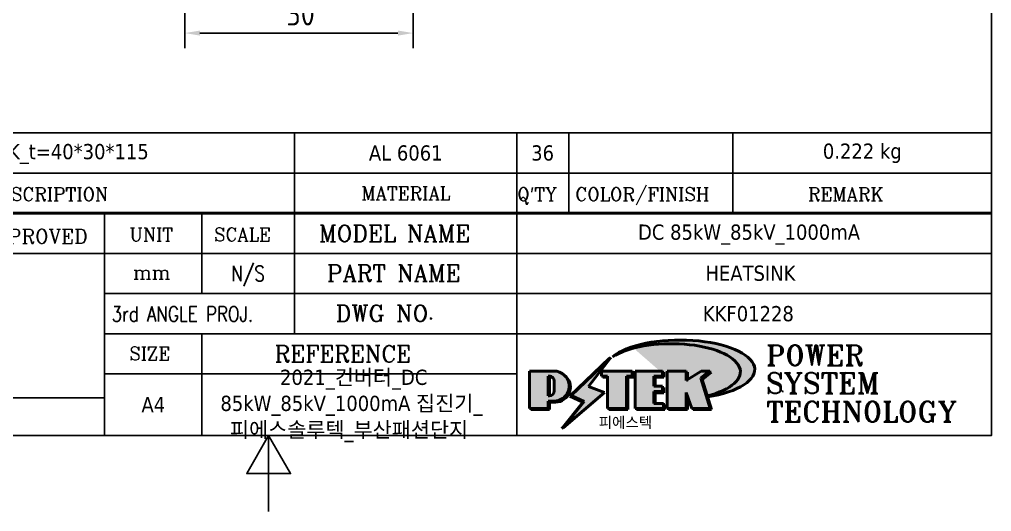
# Model space of a CAD drawing. Header units: millimetres. Extents: x 0 to 210, y 0 to 297.
# Drawn here: x 72.3 to 200, y 0 to 64.7 of the extents above; entities that cross this region are included whole.
import ezdxf
from ezdxf.enums import TextEntityAlignment as Align

# ---------------------------------------------------------------- set-up
doc = ezdxf.new("R2010")
doc.units = ezdxf.units.MM
doc.layers.get('0').update_dxf_attribs({"color": 3, "lineweight": 25})
for name, color, linetype, lineweight in [('경계(ISO)', 7, 'Continuous', 25), ('제목(ISO)', 5, 'Continuous', 50), ('치수(ISO)', 2, 'Continuous', 25), ('해치(ISO)', 7, 'Continuous', 18)]:
    doc.layers.add(name, color=color, linetype=linetype, lineweight=lineweight)
doc.styles.add('HAN_370', font='', dxfattribs={"width": 2})
doc.styles.add('RC_284', font='ROMANC.shx')
doc.styles.add('RC_287', font='ROMANC.shx')
doc.styles.add('RC_292', font='ROMANC.shx')
doc.styles.add('ROMANT_294', font='romant.shx')
doc.styles.add('치수 텍스트_PSTEK_POSCO', font='isocp.shx')
doc.styles.add('텍스트 스타일198', font='tahoma.ttf')
doc.styles.add('텍스트 스타일333', font='ROMANC.shx', dxfattribs={"width": 0.800000011920929})
doc.styles.get('HAN_370').set_extended_font_data('GulimChe')
doc.dimstyles.new('치수_PSTEK_POSCO', dxfattribs={"dimtxt": 3, "dimasz": 2, "dimexe": 2, "dimexo": 2.5, "dimgap": 1, "dimtad": 1, "dimrnd": 1e-08, "dimdsep": 46, "dimtxsty": '치수 텍스트_PSTEK_POSCO', "dimcen": 0.09, "dimdle": 10, "dimclrd": 7, "dimclre": 7, "dimclrt": 2, "dimadec": 1, "dimazin": 2, "dimtfac": 1, "dimtmove": 0, "dimatfit": 3, "dimfxl": 0, "dimtolj": 1, "dimlwd": -1, "dimlwe": -1, "dimarcsym": 0})

# ---------------------------------------------------------------- blocks, each defined once
blk = doc.blocks.new('경계 Default Border')
at = {"layer": '경계(ISO)', "flags": 128}
for points in [[(10, 10), (10, 287.0000076293945), (200, 287.0000076293945), (200, 10), (10, 10)], [(105, 0), (105, 10), (102.1132469177246, 5), (107.8867530822754, 5), (105, 10)]]:
    blk.add_lwpolyline(points, dxfattribs=at)
blk = doc.blocks.new('제목 블록 PSTEK')
for color, points in [(252, [(317.2195697678507, 17.0593801673321), (322.0326348870767, 21.62682475217465), (322.2781991042243, 21.94392121864296), (317.0471853425802, 16.97985676345368), (318.7512090904202, 16.1899260703855), (316.0018030350395, 12.71868385740789), (316.3356552234328, 13.00206718743325), (318.9235935156908, 16.2694494742633)]), (5, [(321.6183518841322, 17.4193704504104), (319.5281351041078, 18.24969419629727), (322.4505835294948, 22.02344462252142), (317.2195697678507, 17.0593801673321), (318.9235935156908, 16.2694494742633), (316.1741874603099, 12.79820726128571)]), (1, [(324.4839107253602, 19.60711530335299), (325.2419748254881, 19.60711530335299), (325.2419748254881, 20.25857663940324), (321.2266040451076, 20.25857663940324), (321.2266040451076, 19.60711530335299), (321.9846681452406, 19.60711530335299), (321.9846681452406, 15.3430047401139), (324.4839107253602, 15.3430047401139)]), (252, [(321.9846681452406, 19.60711530335299), (321.4042753185749, 19.60711530335299), (321.4042753185749, 19.45905590879572), (321.9846681452406, 19.45905590879572)]), (252, [(324.6615819988275, 19.45905590879572), (325.4196460989604, 19.45905590879572), (325.4196460989604, 20.11051724484596), (325.2419748254881, 20.11051724484596), (325.2419748254881, 19.60711530335299), (324.4839107253602, 19.60711530335299), (324.4839107253602, 15.3430047401139), (322.1623394187076, 15.3430047401139), (322.1623394187076, 15.19494534555726), (324.6615819988275, 15.19494534555726)]), (1, [(329.2277337269622, 20.25857663940324), (325.65654113025, 20.25857663940324), (325.65654113025, 15.3430047401139), (329.3580259941756, 15.3430047401139), (329.3580259941756, 15.9944660761648), (328.1137701654877, 15.9944660761648), (328.1137701654877, 17.56360607323003), (329.2277337269622, 17.56360607323003), (329.2277337269622, 18.25543873810179), (328.1137701654877, 18.25543873810179), (328.1137701654877, 19.60711530335299), (329.2277337269622, 19.60711530335299)]), (252, [(328.2914414389548, 19.45905590879572), (329.4054050004294, 19.45905590879572), (329.4054050004294, 20.11051724484596), (329.2277337269622, 20.11051724484596), (329.2277337269622, 19.60711530335299), (328.1137701654877, 19.60711530335299), (328.1137701654877, 18.25543873810179), (328.2914414389548, 18.25543873810179)]), (1, [(332.3312149849806, 20.25857663940324), (329.8592894925411, 20.25857663940324), (329.8592894925411, 15.3430047401139), (332.3312149849806, 15.3430047401139), (332.3312149849806, 17.4318630164523), (333.0701931098801, 15.3430047401139), (335.4855464857051, 15.3430047401139), (334.2514536401189, 19.30614745124769), (335.4379594596742, 20.25857663940324), (334.3071782107978, 20.25857663940324), (332.3312149849806, 18.99741471888304)]), (252, [(332.5088862584528, 20.1105172448466), (332.3312149849806, 20.1105172448466), (332.3312149849806, 18.99741471888368), (332.5088862584528, 19.11081371413894)]), (252, [(335.6156307331414, 20.11051724484596), (335.2535118015555, 20.11051724484596), (334.2514536401189, 19.30614745124769), (335.4855464857051, 15.3430047401139), (333.1954852176545, 15.3430047401139), (333.2478643833523, 15.19494534555726), (335.6632177591723, 15.19494534555726), (334.4291249135862, 19.15808805669106)]), (252, [(328.2914414389548, 17.41554667867274), (329.4054050004294, 17.41554667867274), (329.4054050004294, 18.10737934354514), (329.2277337269622, 18.10737934354514), (329.2277337269622, 17.56360607323003), (328.1137701654877, 17.56360607323003), (328.1137701654877, 15.9944660761648), (328.2914414389548, 15.9944660761648)]), (252, [(332.5088862584528, 16.92964231796647), (332.3312149849806, 17.43186301645164), (332.3312149849806, 15.3430047401139), (330.0369607660135, 15.3430047401139), (330.0369607660135, 15.19494534555726), (332.5088862584528, 15.19494534555726)]), (252, [(329.5356972676428, 15.8464066816075), (329.3580259941756, 15.8464066816075), (329.3580259941756, 15.3430047401139), (325.8342124037171, 15.3430047401139), (325.8342124037171, 15.19494534555726), (329.5356972676428, 15.19494534555726)])]:
    blk.add_hatch(color=color).paths.add_polyline_path(points)
h = blk.add_hatch(color=1)
edge = h.paths.add_edge_path(flags=0)
edge.add_line((314.2242174273352, 19.60711530335299), (314.2242174273352, 17.00126995915134))
edge.add_line((314.2242174273352, 17.00126995915134), (314.3485873187598, 17.00126995915134))
edge.add_arc((314.3485873187598, 17.6527312952023), 0.6514613360509371, 270, 360)
edge.add_line((315.0000486548106, 17.6527312952023), (315.0000486548106, 18.95565396730211))
edge.add_arc((314.3485873187598, 18.95565396730212), 0.6514613360508712, 0, 90)
edge.add_line((314.3485873187598, 19.60711530335299), (314.2242174273352, 19.60711530335299))
edge = h.paths.add_edge_path()
edge.add_arc((314.9847713324306, 18.28938669179658), 1.969189947606664, 269.9999999999959, 450)
edge.add_line((314.9847713324306, 20.25857663940318), (311.7664314776902, 20.25857663940324))
edge.add_line((311.7664314776902, 20.25857663940324), (311.7664314776902, 15.3430047401139))
edge.add_line((311.7664314776902, 15.3430047401139), (314.2242174273352, 15.3430047401139))
edge.add_line((314.2242174273352, 15.3430047401139), (314.2242174273352, 16.32019674418991))
edge.add_line((314.2242174273352, 16.32019674418991), (314.9847713324307, 16.32019674418991))
h = blk.add_hatch(color=252)
edge = h.paths.add_edge_path()
edge.add_arc((314.9847713324309, 18.28938669179657), 1.969189947606666, 270, 406.8278729790604)
edge.add_arc((315.1624426058984, 18.1413272972396), 1.969189947606962, -90, 53.560984836317004, ccw=False)
edge.add_line((315.1624426058984, 16.17213734963263), (314.4018887008024, 16.17213734963263))
edge.add_line((314.4018887008024, 16.17213734963263), (314.4018887008024, 15.19494534555726))
edge.add_line((314.4018887008024, 15.19494534555726), (311.9441027511573, 15.19494534555726))
edge.add_line((311.9441027511573, 15.19494534555726), (311.9441027511573, 15.3430047401139))
edge.add_line((311.9441027511573, 15.3430047401139), (314.2242174273352, 15.3430047401139))
edge.add_line((314.2242174273352, 15.3430047401139), (314.2242174273352, 16.32019674418991))
edge.add_line((314.2242174273352, 16.32019674418991), (314.9847713324309, 16.32019674418991))
h = blk.add_hatch(color=252)
edge = h.paths.add_edge_path()
edge.add_line((314.4018887008024, 19.45905590879572), (314.5262585922315, 19.45905590879572))
edge.add_arc((314.5262585922314, 18.80759457274939), 0.6514613360463194, 60.4189348879147, 90.00000000000318, ccw=False)
edge.add_arc((314.3485873187602, 18.95565396730057), 0.6514613360524251, 39.96992292766206, 90.00000000009999)
edge.add_line((314.3485873187591, 19.60711530335307), (314.2242174273352, 19.60711530335298))
edge.add_line((314.2242174273352, 19.60711530335299), (314.2242174273352, 17.00126995915134))
edge.add_line((314.2242174273352, 17.00126995915134), (314.3485873187591, 17.00126995915134))
edge.add_arc((314.3485873187568, 17.652731295233), 0.6514613360816299, 270.0000000002, 274.6930825552478)
edge.add_line((314.4018887008024, 17.0034541317032), (314.4018887008024, 19.45905590879572))
at = {"layer": '해치(ISO)', "true_color": 0x27d1fc}
h = blk.add_hatch(color=140, dxfattribs=at)
edge = h.paths.add_edge_path()
edge.add_ellipse((330.3660919371412, 20.15576403068321), major_axis=(9.100907360794343, 0), ratio=0.4069904968023172, start_angle=301.3098473703837, end_angle=507.7436900681698)
edge.add_ellipse((331.5340919371412, 20.4634168429492), major_axis=(-9.82350664112931, 0), ratio=0.3942600559756514, start_angle=111.51207141178469, end_angle=334.47025347086895, ccw=False)
edge.add_line((335.1363447531188, 16.8601935978785), (335.0955236905705, 16.99119398620872))
at = {"color": 180}
for p, q in [((182.4757929790549, 51.56524660363496), (372.4757929537551, 51.56524660363496)), ((280.8758854511282, 51.56524660363496), (280.8758854511282, 41.00524660363494)), ((310.0881549537552, 51.56524660363496), (310.0881549537553, 41.00524660363494)), ((316.9044520275131, 51.56524660363496), (316.9044520275127, 41.00524660363494)), ((338.4566026226726, 51.56524660363496), (338.4566026226727, 41.00524660363494)), ((372.4757929537551, 51.56524660363496), (372.4757929537551, 11.79100474011389)), ((182.475792979055, 46.2852466036349), (372.4757929537551, 46.28524660363492)), ((255.9175931367356, 11.79100474011392), (255.9175931367356, 41.00524660363494)), ((268.6918866058747, 41.00524660363494), (268.6918866058747, 30.44524660363498)), ((280.8758854511282, 41.00524660363494), (280.8758854511282, 25.16524660363502)), ((310.088154953755, 41.00524660363494), (310.088154953755, 11.79100474011392)), ((206.451475290024, 35.72524660363497), (372.4757929537551, 35.72524660363497)), ((255.917593136736, 30.44524660363498), (372.4757929537552, 30.44524660363501)), ((255.9175931367359, 25.16524660363502), (372.4757929537552, 25.165246603635)), ((268.6918866058744, 25.16524660363502), (268.6918866058744, 11.79100474011392)), ((255.9175931367359, 19.88524660363481), (310.0881549537553, 19.88524660363481)), ((206.451475290024, 16.74100474011396), (255.9175931367359, 16.74100474011396)), ((182.475792979055, 11.79100474011392), (372.4757929537551, 11.79100474011389))]:
    blk.add_line(p, q, dxfattribs=at)
at = {"color": 7, "lineweight": 50}
blk.add_line((206.451475290024, 41.00524660363494), (372.4757929537551, 41.00524660363496), dxfattribs=at)
at = {"color": 7}
for p, q in [((322.2781991042243, 21.94392121864296), (317.0471853425802, 16.97985676345368)), ((322.4505835294948, 22.02344462252142), (317.2195697678507, 17.0593801673321)), ((319.5281351041078, 18.24969419629727), (322.4505835294948, 22.02344462252142)), ((322.0326348870767, 21.62682475217465), (322.2781991042243, 21.94392121864296)), ((317.2195697678507, 17.0593801673321), (322.0326348870767, 21.62682475217465)), ((311.7664314776902, 20.25900474011391), (311.7664314776902, 15.34300474011391)), ((314.9847713324309, 20.25857663940324), (311.7664314776902, 20.25857663940324)), ((314.9847713324309, 20.25857663940324), (311.7664314776902, 20.25857663940324)), ((311.7664314776902, 20.25857663940324), (311.7664314776902, 15.3430047401139)), ((314.2242174273352, 17.00126995915134), (314.2242174273352, 19.60711530335299)), ((314.2242174273352, 19.60711530335299), (314.3485873187591, 19.60711530335299)), ((314.3485873187591, 19.60711530335299), (314.2242174273352, 19.60711530335299)), ((314.2242174273352, 19.60711530335299), (314.2242174273352, 17.00126995915134)), ((314.2242174273352, 17.00126995915134), (314.2242174273352, 19.60711530335299)), ((314.2242174273352, 19.60711530335299), (314.3485873187591, 19.60711530335299)), ((314.4018887008024, 19.45905590879572), (314.5262585922314, 19.45905590879572)), ((314.4018887008024, 17.0034541317032), (314.4018887008024, 19.45905590879572)), ((325.2419748254881, 20.25857663940324), (321.2266040451076, 20.25857663940324)), ((321.2266040451076, 20.25857663940324), (321.2266040451076, 19.60711530335299)), ((325.2419748254881, 20.25857663940324), (321.2266040451076, 20.25857663940324)), ((321.2266040451076, 20.25857663940324), (321.2266040451076, 19.60711530335299)), ((321.2266040451076, 19.60711530335299), (321.9846681452406, 19.60711530335299)), ((321.2266040451076, 19.60711530335299), (321.9846681452406, 19.60711530335299)), ((321.4042753185749, 19.60711530335299), (321.4042753185749, 19.45905590879572)), ((321.9846681452406, 19.60711530335299), (321.4042753185749, 19.60711530335299)), ((321.4042753185749, 19.45905590879572), (321.9846681452406, 19.45905590879572)), ((321.9846681452406, 19.60711530335299), (321.9846681452406, 15.3430047401139)), ((321.9846681452406, 19.45905590879572), (321.9846681452406, 19.60711530335299)), ((321.9846681452406, 19.60711530335299), (321.9846681452406, 15.3430047401139)), ((324.4839107253602, 19.60711530335299), (325.2419748254881, 19.60711530335299)), ((324.4839107253602, 15.3430047401139), (324.4839107253602, 19.60711530335299)), ((325.2419748254881, 19.60711530335299), (324.4839107253602, 19.60711530335299)), ((324.4839107253602, 19.60711530335299), (324.4839107253602, 15.3430047401139)), ((324.4839107253602, 19.60711530335299), (325.2419748254881, 19.60711530335299)), ((324.4839107253602, 15.3430047401139), (324.4839107253602, 19.60711530335299)), ((324.6615819988275, 19.45905590879572), (325.4196460989604, 19.45905590879572)), ((324.6615819988275, 15.19494534555726), (324.6615819988275, 19.45905590879572)), ((325.2419748254881, 19.60711530335299), (325.2419748254881, 20.25857663940324)), ((325.2419748254881, 19.60711530335299), (325.2419748254881, 20.25857663940324)), ((325.4196460989604, 20.11051724484596), (325.2419748254881, 20.11051724484596)), ((325.2419748254881, 20.11051724484596), (325.2419748254881, 19.60711530335299)), ((325.4196460989604, 19.45905590879572), (325.4196460989604, 20.11051724484596)), ((329.2277337269622, 20.25857663940324), (325.65654113025, 20.25857663940324)), ((325.65654113025, 20.25857663940324), (325.65654113025, 15.3430047401139)), ((325.65654113025, 20.25857663940324), (325.65654113025, 15.3430047401139)), ((329.2277337269622, 20.25857663940324), (325.65654113025, 20.25857663940324)), ((328.1137701654877, 18.25543873810179), (328.1137701654877, 19.60711530335299)), ((328.1137701654877, 19.60711530335299), (329.2277337269622, 19.60711530335299)), ((329.2277337269622, 19.60711530335299), (328.1137701654877, 19.60711530335299)), ((328.1137701654877, 19.60711530335299), (328.1137701654877, 18.25543873810179)), ((328.1137701654877, 18.25543873810179), (328.1137701654877, 19.60711530335299)), ((328.1137701654877, 19.60711530335299), (329.2277337269622, 19.60711530335299)), ((328.2914414389548, 18.25543873810179), (328.2914414389548, 19.45905590879572)), ((328.2914414389548, 19.45905590879572), (329.4054050004294, 19.45905590879572)), ((329.2277337269622, 19.60711530335299), (329.2277337269622, 20.25857663940324)), ((329.2277337269622, 19.60711530335299), (329.2277337269622, 20.25857663940324)), ((329.4054050004294, 20.11051724484596), (329.2277337269622, 20.11051724484596)), ((329.2277337269622, 20.11051724484596), (329.2277337269622, 19.60711530335299)), ((329.4054050004294, 19.45905590879572), (329.4054050004294, 20.11051724484596)), ((332.3312149849806, 20.25857663940324), (329.8592894925411, 20.25857663940324)), ((329.8592894925411, 20.25857663940324), (329.8592894925411, 15.3430047401139)), ((329.8592894925411, 20.25857663940324), (329.8592894925411, 15.3430047401139)), ((332.3312149849806, 20.25857663940324), (329.8592894925411, 20.25857663940324)), ((334.3071782107978, 20.25857663940324), (332.3312149849806, 18.99741471888304)), ((332.3312149849806, 18.99741471888304), (332.3312149849806, 20.25857663940324)), ((334.3071782107978, 20.25857663940324), (332.3312149849806, 18.99741471888304)), ((332.3312149849806, 18.99741471888304), (332.3312149849806, 20.25857663940324)), ((332.5088862584528, 20.1105172448466), (332.3312149849806, 20.1105172448466)), ((332.3312149849806, 20.1105172448466), (332.3312149849806, 18.99741471888368)), ((332.5088862584528, 19.11081371413894), (332.5088862584528, 20.1105172448466)), ((334.2514536401189, 19.30614745124769), (335.4379594596742, 20.25857663940324)), ((334.2514536401189, 19.30614745124769), (335.4379594596742, 20.25857663940324)), ((335.2535118015555, 20.11051724484596), (334.2514536401189, 19.30614745124769)), ((335.4855464857051, 15.3430047401139), (334.2514536401189, 19.30614745124769)), ((334.2514536401189, 19.30614745124769), (335.4855464857051, 15.3430047401139)), ((335.4855464857051, 15.3430047401139), (334.2514536401189, 19.30614745124769)), ((335.4379594596742, 20.25857663940324), (334.3071782107978, 20.25857663940324)), ((335.4379594596742, 20.25857663940324), (334.3071782107978, 20.25857663940324)), ((334.4291249135862, 19.15808805669104), (335.6156307331414, 20.11051724484596)), ((335.6156307331414, 20.11051724484596), (335.2535118015555, 20.11051724484596)), ((315.0000486548106, 18.95565396730275), (315.0000486548106, 17.65273129520161)), ((315.0000486548106, 18.95565396730275), (315.0000486548106, 17.65273129520161)), ((321.6183518841322, 17.4193704504104), (319.5281351041078, 18.24969419629727)), ((329.2277337269622, 18.25543873810179), (328.1137701654877, 18.25543873810179)), ((328.1137701654877, 18.25543873810179), (328.2914414389548, 18.25543873810179)), ((329.2277337269622, 18.25543873810179), (328.1137701654877, 18.25543873810179)), ((329.2277337269622, 17.56360607323003), (329.2277337269622, 18.25543873810179)), ((329.2277337269622, 17.56360607323003), (329.2277337269622, 18.25543873810179)), ((329.4054050004294, 18.10737934354514), (329.2277337269622, 18.10737934354514)), ((329.2277337269622, 18.10737934354514), (329.2277337269622, 17.56360607323003)), ((329.4054050004294, 17.41554667867274), (329.4054050004294, 18.10737934354514)), ((332.3312149849806, 18.99741471888368), (332.5088862584528, 19.11081371413894)), ((335.6632177591723, 15.19494534555726), (334.4291249135862, 19.15808805669104)), ((314.3485873187591, 17.00126995915134), (314.2242174273352, 17.00126995915134)), ((314.2242174273352, 17.00126995915134), (314.3485873187591, 17.00126995915134)), ((314.3485873187591, 17.00126995915134), (314.2242174273352, 17.00126995915134)), ((316.1741874603099, 12.79820726128571), (321.6183518841322, 17.4193704504104)), ((317.0471853425802, 16.97985676345368), (318.7512090904202, 16.1899260703855)), ((318.9235935156908, 16.2694494742633), (317.2195697678507, 17.0593801673321)), ((317.2195697678507, 17.0593801673321), (318.9235935156908, 16.2694494742633)), ((328.1137701654877, 17.56360607323003), (329.2277337269622, 17.56360607323003)), ((328.1137701654877, 15.9944660761648), (328.1137701654877, 17.56360607323003)), ((329.2277337269622, 17.56360607323003), (328.1137701654877, 17.56360607323003)), ((328.1137701654877, 17.56360607323003), (328.1137701654877, 15.9944660761648)), ((328.1137701654877, 17.56360607323003), (329.2277337269622, 17.56360607323003)), ((328.1137701654877, 15.9944660761648), (328.1137701654877, 17.56360607323003)), ((328.2914414389548, 15.9944660761648), (328.2914414389548, 17.41554667867274)), ((328.2914414389548, 17.41554667867274), (329.4054050004294, 17.41554667867274)), ((332.3312149849806, 17.4318630164523), (333.0701931098801, 15.3430047401139)), ((332.3312149849806, 15.3430047401139), (332.3312149849806, 17.4318630164523)), ((332.5088862584528, 16.92964231796647), (332.3312149849806, 17.43186301645164)), ((332.3312149849806, 17.43186301645164), (332.3312149849806, 15.3430047401139)), ((332.3312149849806, 17.4318630164523), (333.0701931098801, 15.3430047401139)), ((332.3312149849806, 15.3430047401139), (332.3312149849806, 17.4318630164523)), ((332.5088862584528, 15.19494534555726), (332.5088862584528, 16.92964231796647)), ((345.0447381189468, 17.50375595811051), (344.9867755289346, 17.689895936919)), ((311.7664314776902, 15.3430047401139), (314.2242174273352, 15.3430047401139)), ((311.7664314776902, 15.3430047401139), (314.2242174273352, 15.3430047401139)), ((314.2242174273352, 15.3430047401139), (311.9441027511573, 15.3430047401139)), ((311.9441027511573, 15.3430047401139), (311.9441027511573, 15.19494534555726)), ((314.2242174273352, 16.32019674418991), (314.9847713324309, 16.32019674418991)), ((314.2242174273352, 15.3430047401139), (314.2242174273352, 16.32019674418991)), ((314.9847713324309, 16.32019674418991), (314.2242174273352, 16.32019674418991)), ((314.2242174273352, 16.32019674418991), (314.2242174273352, 15.3430047401139)), ((314.2242174273352, 16.32019674418991), (314.9847713324309, 16.32019674418991)), ((314.2242174273352, 15.3430047401139), (314.2242174273352, 16.32019674418991)), ((314.4018887008024, 16.17213734963263), (315.162442605898, 16.17213734963263)), ((314.4018887008024, 15.19494534555726), (314.4018887008024, 16.17213734963263)), ((318.7512090904202, 16.1899260703855), (316.0018030350395, 12.71868385740789)), ((318.9235935156908, 16.2694494742633), (316.1741874603099, 12.79820726128571)), ((316.3356552234328, 13.00206718743325), (318.9235935156908, 16.2694494742633)), ((321.9846681452406, 15.3430047401139), (324.4839107253602, 15.3430047401139)), ((321.9846681452406, 15.3430047401139), (324.4839107253602, 15.3430047401139)), ((324.4839107253602, 15.3430047401139), (322.1623394187076, 15.3430047401139)), ((322.1623394187076, 15.3430047401139), (322.1623394187076, 15.19494534555726)), ((325.65654113025, 15.3430047401139), (329.3580259941756, 15.3430047401139)), ((325.65654113025, 15.3430047401139), (329.3580259941756, 15.3430047401139)), ((329.3580259941756, 15.3430047401139), (325.8342124037171, 15.3430047401139)), ((325.8342124037171, 15.3430047401139), (325.8342124037171, 15.19494534555726)), ((329.3580259941756, 15.9944660761648), (328.1137701654877, 15.9944660761648)), ((328.1137701654877, 15.9944660761648), (328.2914414389548, 15.9944660761648)), ((329.3580259941756, 15.9944660761648), (328.1137701654877, 15.9944660761648)), ((329.3580259941756, 15.3430047401139), (329.3580259941756, 15.9944660761648)), ((329.3580259941756, 15.3430047401139), (329.3580259941756, 15.9944660761648)), ((329.5356972676428, 15.8464066816075), (329.3580259941756, 15.8464066816075)), ((329.3580259941756, 15.8464066816075), (329.3580259941756, 15.3430047401139)), ((329.5356972676428, 15.19494534555726), (329.5356972676428, 15.8464066816075)), ((329.8592894925411, 15.3430047401139), (332.3312149849806, 15.3430047401139)), ((329.8592894925411, 15.3430047401139), (332.3312149849806, 15.3430047401139)), ((332.3312149849806, 15.3430047401139), (330.0369607660135, 15.3430047401139)), ((330.0369607660135, 15.3430047401139), (330.0369607660135, 15.19494534555726)), ((333.0701931098801, 15.3430047401139), (335.4855464857051, 15.3430047401139)), ((333.0701931098801, 15.3430047401139), (335.4855464857051, 15.3430047401139)), ((335.4855464857051, 15.3430047401139), (333.1954852176545, 15.3430047401139)), ((333.1954852176545, 15.3430047401139), (333.2478643833523, 15.19494534555726)), ((311.9441027511573, 15.19494534555726), (314.4018887008024, 15.19494534555726)), ((322.1623394187076, 15.19494534555726), (324.6615819988275, 15.19494534555726)), ((325.8342124037171, 15.19494534555726), (329.5356972676428, 15.19494534555726)), ((330.0369607660135, 15.19494534555726), (332.5088862584528, 15.19494534555726)), ((333.2478643833523, 15.19494534555726), (335.6632177591723, 15.19494534555726)), ((316.0018030350395, 12.71868385740789), (316.3356552234328, 13.00206718743325))]:
    blk.add_line(p, q, dxfattribs=at)
at = {"color": 5}
for p, q in [((322.4505835294948, 22.02344462252142), (317.2195697678507, 17.0593801673321)), ((319.5281351041078, 18.24969419629727), (322.4505835294948, 22.02344462252142)), ((321.6183518841322, 17.4193704504104), (319.5281351041078, 18.24969419629727)), ((316.1741874603099, 12.79820726128571), (321.6183518841322, 17.4193704504104)), ((317.2195697678507, 17.0593801673321), (318.9235935156908, 16.2694494742633)), ((318.9235935156908, 16.2694494742633), (316.1741874603099, 12.79820726128571))]:
    blk.add_line(p, q, dxfattribs=at)
at = {"color": 1}
for p, q in [((314.9847713324309, 20.25857663940324), (311.7664314776902, 20.25857663940324)), ((311.7664314776902, 20.25857663940324), (311.7664314776902, 15.3430047401139)), ((314.2242174273352, 17.00126995915134), (314.2242174273352, 19.60711530335299)), ((314.2242174273352, 19.60711530335299), (314.3485873187591, 19.60711530335299)), ((325.2419748254881, 20.25857663940324), (321.2266040451076, 20.25857663940324)), ((321.2266040451076, 20.25857663940324), (321.2266040451076, 19.60711530335299)), ((321.2266040451076, 19.60711530335299), (321.9846681452406, 19.60711530335299)), ((321.9846681452406, 19.60711530335299), (321.9846681452406, 15.3430047401139)), ((324.4839107253602, 19.60711530335299), (325.2419748254881, 19.60711530335299)), ((324.4839107253602, 15.3430047401139), (324.4839107253602, 19.60711530335299)), ((325.2419748254881, 19.60711530335299), (325.2419748254881, 20.25857663940324)), ((329.2277337269622, 20.25857663940324), (325.65654113025, 20.25857663940324)), ((325.65654113025, 20.25857663940324), (325.65654113025, 15.3430047401139)), ((328.1137701654877, 18.25543873810179), (328.1137701654877, 19.60711530335299)), ((328.1137701654877, 19.60711530335299), (329.2277337269622, 19.60711530335299)), ((329.2277337269622, 19.60711530335299), (329.2277337269622, 20.25857663940324)), ((332.3312149849806, 20.25857663940324), (329.8592894925411, 20.25857663940324)), ((329.8592894925411, 20.25857663940324), (329.8592894925411, 15.3430047401139)), ((334.3071782107978, 20.25857663940324), (332.3312149849806, 18.99741471888304)), ((332.3312149849806, 18.99741471888304), (332.3312149849806, 20.25857663940324)), ((334.2514536401189, 19.30614745124769), (335.4379594596742, 20.25857663940324)), ((335.4855464857051, 15.3430047401139), (334.2514536401189, 19.30614745124769)), ((335.4379594596742, 20.25857663940324), (334.3071782107978, 20.25857663940324)), ((315.0000486548106, 18.95565396730275), (315.0000486548106, 17.65273129520161)), ((329.2277337269622, 18.25543873810179), (328.1137701654877, 18.25543873810179)), ((329.2277337269622, 17.56360607323003), (329.2277337269622, 18.25543873810179)), ((314.3485873187591, 17.00126995915134), (314.2242174273352, 17.00126995915134)), ((328.1137701654877, 17.56360607323003), (329.2277337269622, 17.56360607323003)), ((328.1137701654877, 15.9944660761648), (328.1137701654877, 17.56360607323003)), ((332.3312149849806, 17.4318630164523), (333.0701931098801, 15.3430047401139)), ((332.3312149849806, 15.3430047401139), (332.3312149849806, 17.4318630164523)), ((311.7664314776902, 15.3430047401139), (314.2242174273352, 15.3430047401139)), ((314.2242174273352, 16.32019674418991), (314.9847713324309, 16.32019674418991)), ((314.2242174273352, 15.3430047401139), (314.2242174273352, 16.32019674418991)), ((321.9846681452406, 15.3430047401139), (324.4839107253602, 15.3430047401139)), ((325.65654113025, 15.3430047401139), (329.3580259941756, 15.3430047401139)), ((329.3580259941756, 15.9944660761648), (328.1137701654877, 15.9944660761648)), ((329.3580259941756, 15.3430047401139), (329.3580259941756, 15.9944660761648)), ((329.8592894925411, 15.3430047401139), (332.3312149849806, 15.3430047401139)), ((333.0701931098801, 15.3430047401139), (335.4855464857051, 15.3430047401139))]:
    blk.add_line(p, q, dxfattribs=at)
at = {"color": 7}
for centre, radius, start, end in [((314.3485873187598, 18.95565396730211), 0.6514613360508712, 0, 90), ((314.3485873187602, 18.95565396730057), 0.6514613360524251, 39.96992292766117, 90), ((314.3485873187598, 18.95565396730212), 0.6514613360508712, 0, 90), ((314.5262585922314, 18.80759457274939), 0.6514613360463193, 60.41893488791137, 90), ((314.9847713324309, 18.28938669179658), 1.969189947606665, 270, 90), ((314.9847713324309, 18.28938669179658), 1.969189947606665, 270, 90), ((314.9847713324307, 18.2893866917965), 1.969189947606594, 270, 46.82787297909833), ((315.1624426058984, 18.1413272972396), 1.969189947606961, 270, 53.56098483636067), ((314.3485873187597, 17.65273129520228), 0.6514613360509381, 270, 0), ((314.3485873187598, 17.6527312952023), 0.6514613360509381, 270, 0), ((314.3485873187568, 17.652731295233), 0.6514613360816299, 270, 274.6930825552478)]:
    blk.add_arc(centre, radius, start, end, dxfattribs=at)
at = {"color": 1}
for centre, radius, start, end in [((314.3485873187598, 18.95565396730211), 0.6514613360508712, 0, 90), ((314.9847713324309, 18.28938669179657), 1.969189947606665, 270, 90), ((314.3485873187598, 17.6527312952023), 0.6514613360509381, 270, 0)]:
    blk.add_arc(centre, radius, start, end, dxfattribs=at)
at = {"layer": '제목(ISO)'}
for p, q in [((322.2781991042243, 21.94392121864296), (317.0471853425802, 16.97985676345368)), ((322.4505835294948, 22.02344462252142), (317.2195697678507, 17.0593801673321)), ((319.5281351041078, 18.24969419629727), (322.4505835294948, 22.02344462252142)), ((322.0326348870767, 21.62682475217465), (322.2781991042243, 21.94392121864296)), ((317.2195697678507, 17.0593801673321), (322.0326348870767, 21.62682475217465)), ((314.9847713324306, 20.25857663940324), (311.7664314776902, 20.25857663940324)), ((311.7664314776902, 20.25857663940324), (311.7664314776902, 15.3430047401139)), ((314.2242174273352, 17.00126995915134), (314.2242174273352, 19.60711530335299)), ((314.2242174273352, 19.60711530335299), (314.3485873187598, 19.60711530335299)), ((314.3485873187591, 19.60711530335299), (314.2242174273352, 19.60711530335299)), ((314.2242174273352, 19.60711530335299), (314.2242174273352, 17.00126995915134)), ((314.4018887008024, 19.45905590879572), (314.5262585922314, 19.45905590879572)), ((314.4018887008024, 17.0034541317032), (314.4018887008024, 19.45905590879572)), ((325.2419748254881, 20.25857663940324), (321.2266040451076, 20.25857663940324)), ((321.2266040451076, 20.25857663940324), (321.2266040451076, 19.60711530335299)), ((321.2266040451076, 19.60711530335299), (321.9846681452406, 19.60711530335299)), ((321.9846681452406, 19.60711530335299), (321.4042753185749, 19.60711530335299)), ((321.4042753185749, 19.60711530335299), (321.4042753185749, 19.45905590879572)), ((321.4042753185749, 19.45905590879572), (321.9846681452406, 19.45905590879572)), ((321.9846681452406, 19.60711530335299), (321.9846681452406, 15.3430047401139)), ((321.9846681452406, 19.45905590879572), (321.9846681452406, 19.60711530335299)), ((324.4839107253602, 19.60711530335299), (325.2419748254881, 19.60711530335299)), ((324.4839107253602, 15.3430047401139), (324.4839107253602, 19.60711530335299)), ((325.2419748254881, 19.60711530335299), (324.4839107253602, 19.60711530335299)), ((324.4839107253602, 19.60711530335299), (324.4839107253602, 15.3430047401139)), ((324.6615819988275, 19.45905590879572), (325.4196460989604, 19.45905590879572)), ((324.6615819988275, 15.19494534555726), (324.6615819988275, 19.45905590879572)), ((325.2419748254881, 19.60711530335299), (325.2419748254881, 20.25857663940324)), ((325.4196460989604, 20.11051724484596), (325.2419748254881, 20.11051724484596)), ((325.2419748254881, 20.11051724484596), (325.2419748254881, 19.60711530335299)), ((325.4196460989604, 19.45905590879572), (325.4196460989604, 20.11051724484596)), ((329.2277337269622, 20.25857663940324), (325.65654113025, 20.25857663940324)), ((325.65654113025, 20.25857663940324), (325.65654113025, 15.3430047401139)), ((328.1137701654877, 18.25543873810179), (328.1137701654877, 19.60711530335299)), ((328.1137701654877, 19.60711530335299), (329.2277337269622, 19.60711530335299)), ((329.2277337269622, 19.60711530335299), (328.1137701654877, 19.60711530335299)), ((328.1137701654877, 19.60711530335299), (328.1137701654877, 18.25543873810179)), ((328.2914414389548, 19.45905590879572), (329.4054050004294, 19.45905590879572)), ((328.2914414389548, 18.25543873810179), (328.2914414389548, 19.45905590879572)), ((329.2277337269622, 19.60711530335299), (329.2277337269622, 20.25857663940324)), ((329.4054050004294, 20.11051724484596), (329.2277337269622, 20.11051724484596)), ((329.2277337269622, 20.11051724484596), (329.2277337269622, 19.60711530335299)), ((329.4054050004294, 19.45905590879572), (329.4054050004294, 20.11051724484596)), ((332.3312149849806, 20.25857663940324), (329.8592894925411, 20.25857663940324)), ((329.8592894925411, 20.25857663940324), (329.8592894925411, 15.3430047401139)), ((334.3071782107978, 20.25857663940324), (332.3312149849806, 18.99741471888304)), ((332.3312149849806, 18.99741471888304), (332.3312149849806, 20.25857663940324)), ((332.5088862584528, 20.1105172448466), (332.3312149849806, 20.1105172448466)), ((332.3312149849806, 20.1105172448466), (332.3312149849806, 18.99741471888368)), ((332.5088862584528, 19.11081371413894), (332.5088862584528, 20.1105172448466)), ((334.2514536401189, 19.30614745124769), (335.4379594596742, 20.25857663940324)), ((335.2535118015555, 20.11051724484596), (334.2514536401189, 19.30614745124769)), ((335.4855464857051, 15.3430047401139), (334.2514536401189, 19.30614745124769)), ((334.2514536401189, 19.30614745124769), (335.4855464857051, 15.3430047401139)), ((335.4379594596742, 20.25857663940324), (334.3071782107978, 20.25857663940324)), ((334.4291249135862, 19.15808805669106), (335.6156307331414, 20.11051724484596)), ((335.6156307331414, 20.11051724484596), (335.2535118015555, 20.11051724484596)), ((315.0000486548106, 18.95565396730211), (315.0000486548106, 17.6527312952023)), ((321.6183518841322, 17.4193704504104), (319.5281351041078, 18.24969419629727)), ((329.2277337269622, 18.25543873810179), (328.1137701654877, 18.25543873810179)), ((328.1137701654877, 18.25543873810179), (328.2914414389548, 18.25543873810179)), ((329.2277337269622, 17.56360607323003), (329.2277337269622, 18.25543873810179)), ((329.4054050004294, 18.10737934354514), (329.2277337269622, 18.10737934354514)), ((329.2277337269622, 18.10737934354514), (329.2277337269622, 17.56360607323003)), ((329.4054050004294, 17.41554667867274), (329.4054050004294, 18.10737934354514)), ((332.3312149849806, 18.99741471888368), (332.5088862584528, 19.11081371413894)), ((335.6632177591723, 15.19494534555726), (334.4291249135862, 19.15808805669106)), ((314.3485873187598, 17.00126995915134), (314.2242174273352, 17.00126995915134)), ((314.2242174273352, 17.00126995915134), (314.3485873187591, 17.00126995915134)), ((316.1741874603099, 12.79820726128571), (321.6183518841322, 17.4193704504104)), ((317.0471853425802, 16.97985676345368), (318.7512090904202, 16.1899260703855)), ((317.2195697678507, 17.0593801673321), (318.9235935156908, 16.2694494742633)), ((318.9235935156908, 16.2694494742633), (317.2195697678507, 17.0593801673321)), ((328.1137701654877, 15.9944660761648), (328.1137701654877, 17.56360607323003)), ((328.1137701654877, 17.56360607323003), (329.2277337269622, 17.56360607323003)), ((329.2277337269622, 17.56360607323003), (328.1137701654877, 17.56360607323003)), ((328.1137701654877, 17.56360607323003), (328.1137701654877, 15.9944660761648)), ((328.2914414389548, 17.41554667867274), (329.4054050004294, 17.41554667867274)), ((328.2914414389548, 15.9944660761648), (328.2914414389548, 17.41554667867274)), ((332.3312149849806, 15.3430047401139), (332.3312149849806, 17.4318630164523)), ((332.3312149849806, 17.4318630164523), (333.0701931098801, 15.3430047401139)), ((332.5088862584528, 16.92964231796647), (332.3312149849806, 17.43186301645164)), ((332.3312149849806, 17.43186301645164), (332.3312149849806, 15.3430047401139)), ((332.5088862584528, 15.19494534555726), (332.5088862584528, 16.92964231796647)), ((311.7664314776902, 15.3430047401139), (314.2242174273352, 15.3430047401139)), ((314.2242174273352, 15.3430047401139), (311.9441027511573, 15.3430047401139)), ((311.9441027511573, 15.3430047401139), (311.9441027511573, 15.19494534555726)), ((314.2242174273352, 15.3430047401139), (314.2242174273352, 16.32019674418991)), ((314.2242174273352, 16.32019674418991), (314.9847713324307, 16.32019674418991)), ((314.9847713324309, 16.32019674418991), (314.2242174273352, 16.32019674418991)), ((314.2242174273352, 16.32019674418991), (314.2242174273352, 15.3430047401139)), ((314.4018887008024, 15.19494534555726), (314.4018887008024, 16.17213734963263)), ((314.4018887008024, 16.17213734963263), (315.1624426058984, 16.17213734963263)), ((318.7512090904202, 16.1899260703855), (316.0018030350395, 12.71868385740789)), ((318.9235935156908, 16.2694494742633), (316.1741874603099, 12.79820726128571)), ((316.3356552234328, 13.00206718743325), (318.9235935156908, 16.2694494742633)), ((321.9846681452406, 15.3430047401139), (324.4839107253602, 15.3430047401139)), ((324.4839107253602, 15.3430047401139), (322.1623394187076, 15.3430047401139)), ((322.1623394187076, 15.3430047401139), (322.1623394187076, 15.19494534555726)), ((325.65654113025, 15.3430047401139), (329.3580259941756, 15.3430047401139)), ((329.3580259941756, 15.3430047401139), (325.8342124037171, 15.3430047401139)), ((325.8342124037171, 15.3430047401139), (325.8342124037171, 15.19494534555726)), ((329.3580259941756, 15.9944660761648), (328.1137701654877, 15.9944660761648)), ((328.1137701654877, 15.9944660761648), (328.2914414389548, 15.9944660761648)), ((329.3580259941756, 15.3430047401139), (329.3580259941756, 15.9944660761648)), ((329.5356972676428, 15.8464066816075), (329.3580259941756, 15.8464066816075)), ((329.3580259941756, 15.8464066816075), (329.3580259941756, 15.3430047401139)), ((329.5356972676428, 15.19494534555726), (329.5356972676428, 15.8464066816075)), ((329.8592894925411, 15.3430047401139), (332.3312149849806, 15.3430047401139)), ((332.3312149849806, 15.3430047401139), (330.0369607660135, 15.3430047401139)), ((330.0369607660135, 15.3430047401139), (330.0369607660135, 15.19494534555726)), ((333.0701931098801, 15.3430047401139), (335.4855464857051, 15.3430047401139)), ((335.4855464857051, 15.3430047401139), (333.1954852176545, 15.3430047401139)), ((333.1954852176545, 15.3430047401139), (333.2478643833523, 15.19494534555726)), ((311.9441027511573, 15.19494534555726), (314.4018887008024, 15.19494534555726)), ((322.1623394187076, 15.19494534555726), (324.6615819988275, 15.19494534555726)), ((325.8342124037171, 15.19494534555726), (329.5356972676428, 15.19494534555726)), ((330.0369607660135, 15.19494534555726), (332.5088862584528, 15.19494534555726)), ((333.2478643833523, 15.19494534555726), (335.6632177591723, 15.19494534555726)), ((316.0018030350395, 12.71868385740789), (316.3356552234328, 13.00206718743325))]:
    blk.add_line(p, q, dxfattribs=at)
at = {"layer": '제목(ISO)', "color": 4}
blk.add_line((335.1363447531188, 16.8601935978785), (335.0955236905705, 16.99119398620872), dxfattribs=at)
at = {"layer": '제목(ISO)'}
for centre, radius, start, end in [((314.3485873187598, 18.95565396730212), 0.6514613360508712, 0, 90), ((314.3485873187602, 18.95565396730057), 0.6514613360524251, 39.96992292766117, 90), ((314.5262585922314, 18.80759457274939), 0.6514613360463193, 60.41893488791137, 90), ((314.9847713324306, 18.28938669179658), 1.969189947606664, 46.82787297909431, 90), ((314.9847713324307, 18.2893866917965), 1.969189947606594, 270, 46.82787297909833), ((314.9847713324309, 18.28938669179657), 1.969189947606666, 270, 46.8278729790603), ((315.1624426058984, 18.1413272972396), 1.969189947606962, 270, 53.56098483631701), ((314.3485873187598, 17.6527312952023), 0.6514613360509371, 270, 0), ((314.3485873187568, 17.652731295233), 0.6514613360816299, 270, 274.6930825552478)]:
    blk.add_arc(centre, radius, start, end, dxfattribs=at)
at = {"layer": '제목(ISO)', "color": 4}
for centre, major_axis, ratio, start_param, end_param in [((331.5340919371412, 20.4634168429492), (9.82350664112931, 0), 0.3942600559756514, 5.087845455444478, 8.97919982663645), ((330.3660919371412, 20.15576403068321), (9.100907360794343, 0), 0.4069904968023172, 5.258848905294775, 8.861799147915196)]:
    blk.add_ellipse(centre, major_axis=major_axis, ratio=ratio, start_param=start_param, end_param=end_param, dxfattribs=at)
at = {"color": 2}
for s, height, style, p in [('DESCRIPTION', 1.742399930953979, 'RC_284', (240.4025565652523, 42.62317362549192)), ("Q'TY", 1.742399930953979, 'RC_284', (310.1440786515383, 42.62317362549192)), ('COLOR/FINISH', 1.742399930953979, 'RC_284', (317.7725341324144, 42.62317362549192)), ('REMARK', 1.742399930953979, 'RC_284', (348.346649953877, 42.62317362549192)), ('APPROVED', 1.899999976158142, 'RC_287', (239.7795453577791, 37.00893196870329)), ('UNIT', 1.742399930953979, 'RC_284', (259.1652673287452, 37.34317362549218)), ('SCALE', 1.742399930953979, 'RC_284', (270.2934779252897, 37.34317362549218)), ('MODEL NAME', 2.178000062704086, 'RC_292', (284.096330289083, 37.25462520371384)), ('mm', 1.742399930953979, 'RC_284', (259.6505418159997, 32.3543089683787)), ('PART NAME', 2.178000062704086, 'RC_292', (285.1416959765849, 32.03045329421792)), (' DWG NO.', 2.178000062704086, 'RC_292', (284.8124284083233, 26.75045329421772)), ('SIZE', 1.742399930953979, 'RC_284', (259.1652673287452, 21.69497768947366)), ('REFERENCE', 2.178000062704086, 'RC_292', (278.2741065029841, 21.43214925458022))]:
    blk.add_text(s, height=height, dxfattribs=dict(at, style=style)).set_placement(p)
at = {"color": 2, "style": 'RC_284'}
blk.add_text('MATERIAL', height=1.742399930953979, dxfattribs=at).set_placement((295.4820202024417, 43.64524660363492), align=Align.MIDDLE_CENTER)
at = {"color": 7, "style": '텍스트 스타일333', "width": 0.7999999523162842}
blk.add_text('N/S', height=2.000000029802322, dxfattribs=at).set_placement((274.7838860285014, 33.08524660363496), align=Align.MIDDLE_CENTER)
at = {"color": 2, "style": '텍스트 스타일333', "width": 0.7999999523162842}
blk.add_text('3rd ANGLE PROJ.', height=2.000000029802322, dxfattribs=at).set_placement((256.8430306642954, 26.76148381654429))
at = {"color": 7, "style": 'ROMANT_294'}
for s, p in [('POWER', (342.82727231297, 20.97115304607566)), ('SYSTEM', (342.82727231297, 17.3284636719184)), ('TECHNOLOGY', (342.82727231297, 13.57194088644453))]:
    blk.add_text(s, height=2.700000107288361, dxfattribs=at).set_placement(p)
at = {"color": 7, "insert": (320.8519732224835, 14.21236326823155), "char_height": 1.400000005960464, "attachment_point": 1, "line_spacing_factor": 0.3319999873638153, "style": 'HAN_370'}
blk.add_mtext('\\fHY견고딕|b0|i0;\\H1.4000;피에스텍', dxfattribs=at)
at = {"layer": '제목(ISO)', "color": 7, "style": '텍스트 스타일198'}
for tag, p in [('부품_번호_001', (195.8776795618749, 47.68004260673702)), ('설명_001', (232.1961629133648, 48.10311672973455)), ('재질_001', (290.6512612630799, 47.92591818687281)), ("3._Q'TY_001", (311.9744767484411, 47.92524659519486)), ('질량\\P3;_001', (350.3046145979153, 48.1643332325385)), ('1._MODEL_NAME_001', (326.0176446881414, 37.52172745615292)), ('제목_001', (334.8781439214721, 32.12134217035067)), ('부품_번호_001', (334.5369198151067, 26.8052465951949)), ('설계자_001', (209.9396160013646, 25.23446884679021)), ('프로젝트_001', (278.9744245225954, 18.43818283951269)), ('시트_크기_001', (260.7634369704525, 14.8381256569732)), ('프로젝트_002', (271.1389644161678, 15.01430360086118)), ('작성_날짜_001', (207.6508315629738, 13.26600473167383)), ('프로젝트_003', (272.3954135944161, 11.55047762554502))]:
    blk.add_attdef(tag, p, '', height=2.000000029802322, dxfattribs=at)
for tag, p in [('4._COLOR', (327.6805273250926, 48.92524660363493)), ('점검자', (231.1845342133799, 26.23312567187446)), ('엔지니어링_승인자', (247.673240162284, 26.23312567187446)), ('점검_날짜', (231.1845342133799, 14.26600474011394)), ('엔지니어링_승인_날짜', (247.6732401622839, 14.26600474011394))]:
    blk.add_attdef(tag, text='', height=2.000000029802322, dxfattribs=at).set_placement(p, align=Align.MIDDLE_CENTER)
blk = doc.blocks.new('*D29')
at = {"layer": 'Defpoints', "color": 0, "transparency": 16777216}
for p in [(93.97864514642029, 75.2957877891278), (123.9786451464203, 75.29578778912781), (123.9786451464203, 62.88917538301131)]:
    blk.add_point(p, dxfattribs=at)
at = {"layer": '치수(ISO)', "color": 7, "transparency": 16777216}
for p, q in [((93.97864514642029, 72.7957877891278), (93.97864514642029, 60.88917538301131)), ((123.9786451464203, 72.79578778912781), (123.9786451464203, 60.88917538301131)), ((95.97864514642029, 62.88917538301131), (121.9786451464203, 62.88917538301131))]:
    blk.add_line(p, q, dxfattribs=at)
for points in [[(95.97864514642029, 63.22250871634465), (95.97864514642029, 62.55584204967798), (93.97864514642029, 62.88917538301131)], [(121.9786451464203, 63.22250871634465), (121.9786451464203, 62.55584204967798), (123.9786451464203, 62.88917538301131)]]:
    blk.add_solid(points, dxfattribs=at)
at = {"layer": '치수(ISO)', "color": 2, "transparency": 16777216, "insert": (107.3274640440581, 65.38917538301132), "char_height": 3, "attachment_point": 4, "style": '치수 텍스트_PSTEK_POSCO'}
blk.add_mtext('\\A1;30', dxfattribs=at)

msp = doc.modelspace()

# ---------------------------------------------------------------- block references
msp.add_blockref('경계 Default Border', (0, 0))
ref = msp.add_blockref('제목 블록 PSTEK', (-172.4757929537552, -1.791004740113895))
ref.add_attrib('프로젝트_001', '2021_컨버터_DC', (106.4986315688402, 16.64717809939879), dxfattribs={"layer": '제목(ISO)', "color": 7, "height": 2.000000029802322, "style": '텍스트 스타일198'})
ref.add_attrib('시트_크기_001', 'A4', (88.28764401669724, 13.04712091685931), dxfattribs={"layer": '제목(ISO)', "color": 7, "height": 2.000000029802322, "style": '텍스트 스타일198'})
ref.add_attrib("3._Q'TY_001", '36', (139.498683794686, 46.13424185508097), dxfattribs={"layer": '제목(ISO)', "color": 7, "height": 2.000000029802322, "style": '텍스트 스타일198'})
ref.add_attrib('재질_001', 'AL 6061', (118.1754683093248, 46.13491344675892), dxfattribs={"layer": '제목(ISO)', "color": 7, "height": 2.000000029802322, "style": '텍스트 스타일198'})
ref.add_attrib('부품_번호_001', 'KKF01228', (162.0611268613515, 25.014241855081), dxfattribs={"layer": '제목(ISO)', "color": 7, "height": 2.000000029802322, "style": '텍스트 스타일198'})
ref.add_attrib('1._MODEL_NAME_001', 'DC 85kW_85kV_1000mA', (153.5418517343862, 35.73072271603903), dxfattribs={"layer": '제목(ISO)', "color": 7, "height": 2.000000029802322, "style": '텍스트 스타일198'})
ref.add_attrib('질량\\P3;_001', '0.222 kg', (177.8288216441601, 46.3733284924246), dxfattribs={"layer": '제목(ISO)', "color": 7, "height": 2.000000029802322, "style": '텍스트 스타일198'})
ref.add_attrib('설명_001', 'HEAT SINK_t=40*30*115', (59.72036995960966, 46.31211198962066), dxfattribs={"layer": '제목(ISO)', "color": 7, "height": 2.000000029802322, "style": '텍스트 스타일198'})
ref.add_attrib('제목_001', 'HEATSINK', (162.4023509677171, 30.33033743023677), dxfattribs={"layer": '제목(ISO)', "color": 7, "height": 2.000000029802322, "style": '텍스트 스타일198'})
ref.add_attrib('프로젝트_002', '85kW_85kV_1000mA 집진기_', (98.66317146241258, 13.22329886074729), dxfattribs={"layer": '제목(ISO)', "color": 7, "height": 2.000000029802322, "style": '텍스트 스타일198'})
ref.add_attrib('프로젝트_003', '피에스솔루텍_부산패션단지', (99.91962064066094, 9.759472885431132), dxfattribs={"layer": '제목(ISO)', "color": 7, "height": 2.000000029802322, "style": '텍스트 스타일198'})

# ---------------------------------------------------------------- dimensions: what is measured, and where the dimension line sits
at = {"layer": '치수(ISO)', "color": 7}
dim = msp.add_linear_dim(base=(123.9786451464203, 62.88917538301131), p1=(93.97864514642029, 75.2957877891278), p2=(123.9786451464203, 75.29578778912781), angle=180, dimstyle='치수_PSTEK_POSCO', override={"dimdec": 2, "dimtp": 0, "dimtm": -0, "dimtdec": 2, "dimtofl": 0, "dimatfit": 1}, dxfattribs=at)
dim.commit()
dim.dimension.update_dxf_attribs({"geometry": '*D29', "text_midpoint": (108.9786451464203, 62.88917538301131), "dimtype": 160})

doc.saveas('drawing.dxf')
